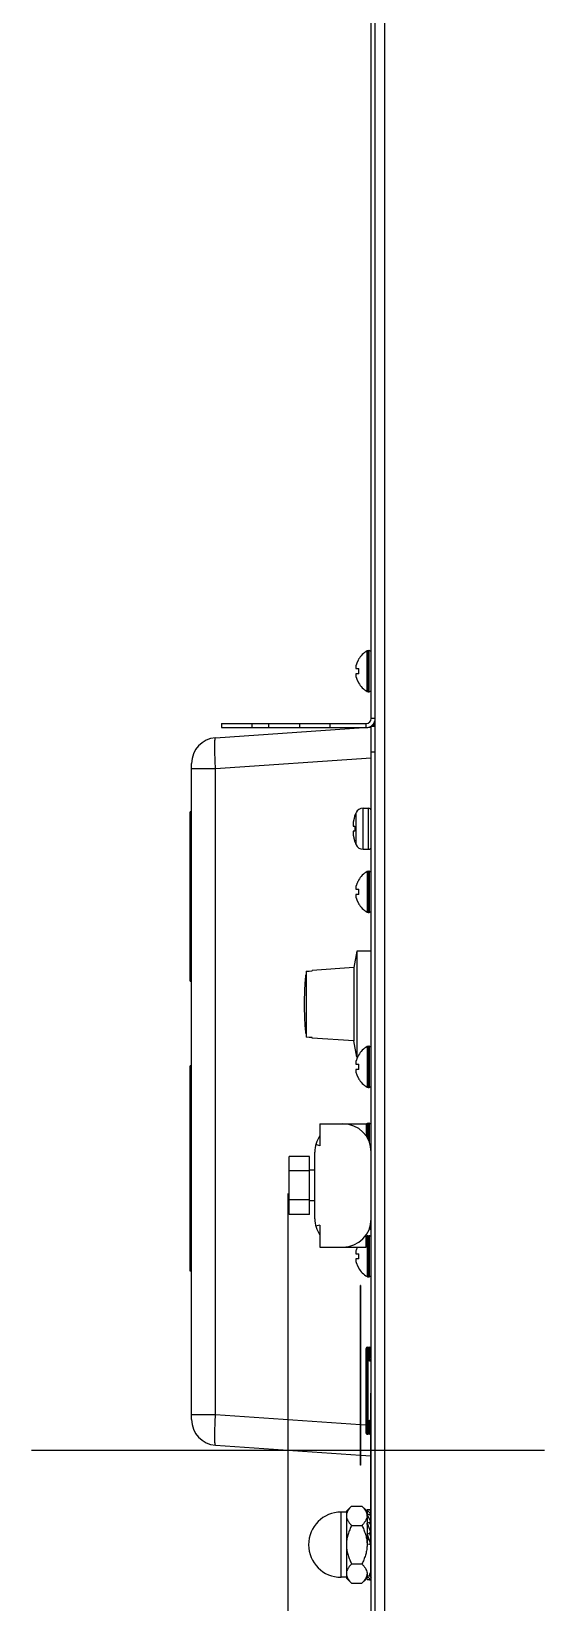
# Model space of a CAD drawing. Header units: millimetres. Extents: x -1538 to 3410, y -1646 to 2016.
# Drawn here: x 1130.1 to 1230.1, y -170.4 to 135.7 of the extents above; entities that cross this region are included whole.
import ezdxf

# ---------------------------------------------------------------- set-up
doc = ezdxf.new("R2010")
doc.units = ezdxf.units.MM
doc.header["$LTSCALE"] = 23.1
doc.layers.get('0').update_dxf_attribs({"linetype": 'CONTINUOUS'})

msp = doc.modelspace()

# ---------------------------------------------------------------- linework, layer by layer
at = {"linetype": 'Continuous'}
for p, q in [((1197.13, -225.14), (1197.13, 575.06)), ((1198.93, 562.41), (1198.93, -225.14)), ((1196.33, 1.86), (1196.33, 261.28)), ((1193.86, 13.36), (1193.89, 13.36)), ((1195.53, 7.11), (1195.53, 15)), ((1195.73, 7.06), (1195.73, 15.06)), ((1195.73, 15.06), (1195.93, 15.06)), ((1195.93, 7.06), (1195.93, 15.06)), ((1193.34, 11.56), (1193.89, 11.56)), ((1193.89, 10.56), (1193.34, 10.56)), ((1193.89, 8.76), (1193.86, 8.76)), ((1195.73, 7.06), (1195.93, 7.06)), ((1165.99, -1.92), (1194.88, 0.06)), ((1167.13, 0.86), (1167.13, 0.06)), ((1167.13, 0.86), (1195.33, 0.86)), ((1167.13, 0.06), (1195.33, 0.06)), ((1173.06, 0.86), (1173.06, 0.06)), ((1176.4, 0.06), (1176.4, 0.86)), ((1182.33, 0.86), (1182.33, 0.06)), ((1188.26, 0.86), (1188.26, 0.06)), ((1195.33, 0.06), (1195.33, 0.86)), ((1195.8, 0.12), (1196.33, 0.16)), ((1197.13, 1.86), (1196.33, 1.86)), ((1196.33, -199.14), (1196.33, 0.36)), ((1196.33, 0.36), (1197.13, 0.36)), ((1197.13, 0.36), (1196.86, 0.63)), ((1165.99, -7.91), (1196.33, -5.83)), ((1196.33, -4.64), (1197.13, -4.64)), ((1161.33, -134.77), (1161.33, -6.91)), ((1161.33, -7.91), (1165.99, -7.91)), ((1165.99, -133.78), (1165.99, -7.91)), ((1161.03, -49.34), (1161.03, -16.34)), ((1161.33, -16.34), (1161.03, -16.34)), ((1193.12, -17.14), (1193.38, -16.52)), ((1193.12, -17.14), (1193.14, -17.14)), ((1193.38, -22.77), (1193.38, -16.52)), ((1194.74, -23.64), (1194.74, -15.64)), ((1194.74, -15.64), (1195.83, -15.64)), ((1195.83, -23.64), (1195.83, -15.64)), ((1192.79, -19.14), (1193.14, -19.14)), ((1193.14, -20.14), (1192.79, -20.14)), ((1193.14, -22.14), (1193.12, -22.14)), ((1193.12, -22.15), (1193.38, -22.77)), ((1194.74, -23.64), (1195.83, -23.64)), ((1193.86, -29.64), (1193.89, -29.64)), ((1195.53, -28), (1195.53, -35.89)), ((1195.73, -27.94), (1195.73, -35.94)), ((1195.73, -27.94), (1195.93, -27.94)), ((1195.93, -27.94), (1195.93, -35.94)), ((1193.34, -31.44), (1193.89, -31.44)), ((1193.89, -32.44), (1193.34, -32.44)), ((1193.89, -34.24), (1193.86, -34.24)), ((1195.73, -35.94), (1195.93, -35.94)), ((1193.53, -43.51), (1192.97, -46.69)), ((1193.53, -43.51), (1193.53, -64.17)), ((1196.33, -43.51), (1193.53, -43.51)), ((1183.68, -47.42), (1184.26, -47.38)), ((1183.68, -47.42), (1183.68, -60.27)), ((1184.26, -47.38), (1184.84, -47.34)), ((1192.97, -46.69), (1184.84, -47.26)), ((1184.84, -47.34), (1184.84, -47.26)), ((1192.97, -46.69), (1192.97, -60.99)), ((1161.03, -49.34), (1161.33, -49.34)), ((1184.26, -60.31), (1183.68, -60.27)), ((1184.84, -60.35), (1184.26, -60.31)), ((1184.84, -60.42), (1184.84, -60.35)), ((1192.97, -60.99), (1184.84, -60.42)), ((1193.53, -64.17), (1192.97, -60.99)), ((1193.66, -64.17), (1193.53, -64.17)), ((1193.86, -63.74), (1193.89, -63.74)), ((1195.53, -62.1), (1195.53, -69.99)), ((1195.73, -62.04), (1195.73, -70.04)), ((1195.73, -62.04), (1195.93, -62.04)), ((1195.93, -62.04), (1195.93, -70.04)), ((1161.03, -105.84), (1161.03, -65.84)), ((1161.33, -65.84), (1161.03, -65.84)), ((1193.34, -65.54), (1193.89, -65.54)), ((1193.89, -66.54), (1193.34, -66.54)), ((1161.33, -67.59), (1161.03, -67.59)), ((1193.89, -68.34), (1193.86, -68.34)), ((1195.73, -70.04), (1195.93, -70.04)), ((1186.33, -77.14), (1186.33, -81.42)), ((1186.33, -77.14), (1195.33, -77.14)), ((1195.33, -77.14), (1195.33, -79.48)), ((1195.53, -77.1), (1195.53, -79.85)), ((1195.73, -77.04), (1195.73, -80.17)), ((1195.73, -77.04), (1195.93, -77.04)), ((1195.93, -77.04), (1195.93, -80.67)), ((1185.33, -95.64), (1185.33, -82.64)), ((1186.33, -81.42), (1185.53, -81.2)), ((1180.33, -94.79), (1180.33, -83.49)), ((1184.33, -83.49), (1180.33, -83.49)), ((1184.33, -94.79), (1184.33, -83.49)), ((1184.33, -86.32), (1180.33, -86.32)), ((1185.33, -86.14), (1184.33, -86.14)), ((1184.33, -91.97), (1180.33, -91.97)), ((1184.33, -94.79), (1180.33, -94.79)), ((1185.33, -92.14), (1184.33, -92.14)), ((1186.33, -96.87), (1185.53, -97.09)), ((1186.33, -96.87), (1186.33, -101.14)), ((1196.08, -97.64), (1195.92, -97.64)), ((1196.03, -97.59), (1195.94, -97.59)), ((1196.08, -97.64), (1196.03, -97.59)), ((1196.33, -97.39), (1196.28, -97.34)), ((1161.33, -100.59), (1161.03, -100.59)), ((1195.33, -101.14), (1195.33, -98.81)), ((1195.53, -99), (1195.53, -106.89)), ((1195.73, -98.94), (1195.73, -106.94)), ((1195.73, -98.94), (1195.93, -98.94)), ((1195.93, -98.94), (1195.93, -106.94)), ((1186.33, -101.14), (1195.33, -101.14)), ((1193.34, -102.44), (1193.89, -102.44)), ((1193.89, -103.44), (1193.34, -103.44)), ((1193.62, -101.14), (1193.62, -101.15)), ((1161.33, -105.84), (1161.03, -105.84)), ((1193.89, -105.24), (1193.86, -105.24)), ((1195.73, -106.94), (1195.93, -106.94)), ((1194.23, -143.64), (1194.23, -108.64)), ((1194.33, -108.64), (1194.23, -108.64)), ((1194.33, -143.64), (1194.33, -108.64)), ((1195.33, -120.89), (1195.39, -120.95)), ((1195.33, -137.39), (1195.33, -120.89)), ((1195.58, -120.64), (1195.64, -120.7)), ((1195.58, -120.64), (1196.08, -120.64)), ((1195.64, -120.7), (1196.03, -120.7)), ((1196.03, -120.7), (1196.08, -120.64)), ((1196.26, -122.41), (1196.33, -122.34)), ((1196.33, -122.41), (1196.26, -122.41)), ((1196.28, -120.95), (1196.33, -120.89)), ((1195.42, -122.7), (1195.42, -135.59)), ((1195.42, -122.7), (1196.25, -122.7)), ((1195.67, -122.7), (1195.67, -135.59)), ((1196, -123.41), (1196, -122.7)), ((1196.33, -123.41), (1196, -123.41)), ((1196.25, -122.76), (1196.25, -122.7)), ((1196.23, -164.64), (1196.23, -129.64)), ((1196.33, -129.64), (1196.23, -129.64)), ((1161.33, -133.78), (1165.99, -133.78)), ((1165.99, -133.78), (1194.23, -135.71)), ((1194.33, -135.72), (1195.33, -135.79)), ((1195.39, -137.34), (1195.33, -137.39)), ((1195.42, -135.59), (1196.23, -135.59)), ((1195.64, -137.59), (1195.58, -137.64)), ((1196.08, -137.64), (1195.58, -137.64)), ((1196.03, -137.59), (1195.64, -137.59)), ((1196, -135.59), (1196, -134.87)), ((1196, -134.87), (1196.23, -134.87)), ((1196.08, -137.64), (1196.03, -137.59)), ((1165.99, -139.76), (1194.23, -141.7)), ((1194.33, -143.64), (1194.23, -143.64)), ((1194.33, -141.71), (1196.23, -141.84)), ((1190.48, -165.49), (1190.48, -152.79)), ((1191.51, -152.79), (1190.48, -152.79)), ((1191.51, -152.64), (1192.51, -151.64)), ((1191.51, -152.64), (1191.51, -165.65)), ((1192.51, -151.64), (1194.51, -151.64)), ((1194.51, -151.64), (1195.51, -152.64)), ((1195.51, -152.29), (1196.23, -152.29)), ((1195.98, -152.36), (1195.51, -152.41)), ((1195.51, -152.41), (1196.19, -153.06)), ((1195.51, -152.64), (1195.51, -153.35)), ((1195.56, -152.79), (1195.51, -152.79)), ((1195.98, -152.36), (1196.23, -152.6)), ((1196.23, -153.05), (1196.19, -153.06)), ((1192.51, -155.39), (1194.51, -155.39)), ((1195.98, -153.24), (1195.51, -153.35)), ((1195.51, -153.35), (1196.19, -154.56)), ((1195.51, -153.38), (1195.51, -157.11)), ((1195.98, -154.83), (1195.51, -154.98)), ((1195.51, -154.98), (1196.19, -156.61)), ((1195.55, -155.19), (1195.51, -154.98)), ((1195.98, -153.24), (1196.23, -153.69)), ((1195.98, -154.83), (1196.23, -155.44)), ((1196.23, -154.54), (1196.19, -154.56)), ((1195.98, -156.94), (1195.51, -157.11)), ((1195.51, -157.11), (1196.19, -158.96)), ((1195.51, -157.14), (1195.51, -159.41)), ((1195.98, -156.94), (1196.23, -157.64)), ((1196.23, -156.59), (1196.19, -156.61)), ((1196.23, -158.95), (1196.19, -158.96)), ((1192.51, -162.9), (1194.51, -162.9)), ((1195.51, -164.64), (1195.51, -165.65)), ((1195.98, -165.23), (1195.51, -165.29)), ((1195.51, -165.29), (1196.19, -165.93)), ((1195.98, -165.23), (1196.33, -165.57)), ((1196.16, -164.5), (1196.12, -164.61)), ((1196.33, -164.64), (1196.23, -164.64)), ((1191.51, -165.49), (1190.48, -165.49)), ((1191.51, -165.65), (1192.51, -166.65)), ((1192.51, -166.65), (1194.51, -166.65)), ((1194.51, -166.65), (1195.51, -165.65)), ((1195.98, -165.99), (1195.51, -165.99)), ((1195.98, -165.99), (1196.33, -165.99)), ((1196.33, -165.91), (1196.19, -165.93))]:
    msp.add_line(p, q, dxfattribs=at)
at = {"color": 1}
for p, q in [((1180.11, -90.73), (1180.11, -190.73)), ((1130.11, -140.73), (1230.11, -140.73))]:
    msp.add_line(p, q, dxfattribs=at)
at = {"linetype": 'Continuous'}
msp.add_lwpolyline([(1195.51, -157.14), (1195.57, -157.29), (1195.64, -157.49), (1195.7, -157.67), (1195.76, -157.82), (1195.79, -157.94), (1195.81, -158.02), (1195.82, -158.08), (1195.83, -158.13), (1195.83, -158.19), (1195.83, -158.27)], dxfattribs=at)
for centre, radius, start, end in [((1197.86, 10.9), 4.67, 162.6228, 163.6051), ((1197.88, 10.9), 4.68, 161.535, 162.6227), ((1197.9, 10.89), 4.7, 159.4813, 161.5344), ((1197.91, 10.89), 4.72, 158.9977, 159.4819), ((1197.91, 10.88), 4.72, 157.4524, 158.9975), ((1197.92, 10.88), 4.73, 156.6826, 157.4526), ((1197.92, 10.88), 4.73, 155.4278, 156.6825), ((1197.93, 10.88), 4.74, 154.4598, 155.4278), ((1197.93, 10.88), 4.74, 153.3188, 154.4598), ((1197.94, 10.87), 4.75, 151.9926, 153.3187), ((1197.94, 10.87), 4.75, 151.0316, 151.9926), ((1197.94, 10.87), 4.75, 148.4659, 151.0313), ((1197.95, 10.86), 4.8, 120.3012, 148.5421), ((1195.73, 14.66), 0.4, 90, 120.3012), ((1195.93, 14.66), 0.4, 0, 90), ((1195.28, 11.81), 1.96, 176.9771, 178.0037), ((1195.28, 11.81), 1.95, 178.0037, 179.0738), ((1195.27, 11.81), 1.95, 179.0741, 180.1995), ((1195.27, 11.81), 1.95, 180.1995, 181.1541), ((1195.28, 11.81), 1.95, 181.1545, 182.3767), ((1195.28, 11.81), 1.96, 182.3765, 183.2159), ((1195.28, 10.31), 1.96, 176.7841, 177.6235), ((1195.28, 10.31), 1.96, 177.6234, 178.8455), ((1195.27, 10.31), 1.95, 178.8459, 180.9258), ((1195.28, 10.31), 1.95, 180.9261, 181.9964), ((1195.28, 10.31), 1.96, 181.9964, 183.0228), ((1195.33, 11.8), 2.01, 172.7256, 174.8598), ((1195.3, 11.8), 1.98, 174.8627, 175.7144), ((1195.29, 11.81), 1.97, 175.714, 176.9766), ((1195.29, 11.81), 1.97, 183.2167, 184.6016), ((1195.31, 11.81), 1.98, 184.6009, 185.2558), ((1195.33, 11.81), 2.01, 185.2585, 187.2741), ((1195.33, 10.3), 2.01, 172.7259, 174.7415), ((1195.31, 10.3), 1.98, 174.7442, 175.3991), ((1195.29, 10.31), 1.97, 175.3984, 176.7833), ((1195.29, 10.31), 1.97, 183.0233, 184.286), ((1195.3, 10.31), 1.98, 184.2856, 185.1372), ((1195.33, 10.31), 2.01, 185.1401, 187.2744), ((1197.83, 10.91), 4.64, 163.6036, 165.6824), ((1197.83, 11.2), 4.64, 194.3176, 196.3964), ((1197.86, 11.21), 4.67, 196.3949, 197.3772), ((1197.88, 11.22), 4.68, 197.3773, 198.465), ((1197.9, 11.22), 4.7, 198.4656, 200.5187), ((1197.91, 11.23), 4.72, 200.5181, 201.0023), ((1197.91, 11.23), 4.72, 201.0025, 202.5476), ((1197.92, 11.23), 4.73, 202.5474, 203.3174), ((1197.92, 11.23), 4.73, 203.3175, 204.5722), ((1197.93, 11.24), 4.74, 204.5722, 205.5402), ((1197.93, 11.24), 4.74, 205.5402, 206.6812), ((1197.64, 11.06), 3.79, 172.4013, 179.9911), ((1197.64, 11.06), 3.79, 180.0089, 187.5987), ((1197.94, 11.24), 4.75, 206.6813, 208.0074), ((1197.94, 11.24), 4.75, 208.0074, 208.9684), ((1197.94, 11.24), 4.75, 208.9687, 211.5341), ((1197.95, 11.26), 4.8, 211.4579, 239.6988), ((1195.73, 7.46), 0.4, 239.6988, 270), ((1195.93, 7.46), 0.4, 270, 360), ((1195.33, 1.86), 1.8, 270, 360), ((1195.33, 1.86), 1, 270, 360), ((1198.13, -0.64), 1.8, 123.7945, 146.2055), ((1166.33, -6.91), 5, 93.9227, 180), ((1199.86, -19.48), 7.11, 170.1363, 171.1566), ((1199.83, -19.47), 7.09, 169.4225, 170.136), ((1199.82, -19.47), 7.07, 168.5614, 169.4226), ((1199.8, -19.47), 7.05, 167.7318, 168.5614), ((1199.79, -19.46), 7.04, 166.9892, 167.7318), ((1199.78, -19.46), 7.04, 166.0152, 166.9892), ((1199.78, -19.46), 7.03, 165.4251, 166.0151), ((1199.77, -19.46), 7.02, 164.2196, 165.4252), ((1199.76, -19.46), 7.02, 163.8662, 164.2195), ((1199.76, -19.46), 7.01, 162.3069, 163.8662), ((1199.75, -19.45), 7.01, 160.741, 162.3068), ((1194.74, -17.14), 1.5, 90, 155.2801), ((1195.83, -16.14), 0.5, 0, 90), ((1199.94, -19.49), 7.19, 171.7052, 173.2535), ((1196.99, -18.89), 4.2, 176.6174, 178.2884), ((1197.04, -18.89), 4.26, 178.2856, 179.1489), ((1197.06, -18.89), 4.28, 179.1489, 179.9722), ((1197.06, -18.89), 4.27, 179.9713, 181.1104), ((1197.04, -18.89), 4.25, 181.1109, 181.6717), ((1196.99, -18.9), 4.2, 181.6686, 183.3824), ((1196.99, -20.39), 4.2, 176.6176, 178.3314), ((1197.04, -20.39), 4.25, 178.3283, 178.8891), ((1197.06, -20.39), 4.27, 178.8896, 180.0287), ((1197.06, -20.39), 4.28, 180.0278, 180.8511), ((1197.04, -20.39), 4.26, 180.8511, 181.7144), ((1196.99, -20.4), 4.2, 181.7116, 183.3826), ((1199.94, -19.8), 7.19, 186.7465, 188.2948), ((1199.88, -19.48), 7.14, 171.1563, 171.7036), ((1199.88, -19.81), 7.14, 188.2964, 188.8437), ((1199.86, -19.81), 7.11, 188.8434, 189.8637), ((1199.83, -19.81), 7.09, 189.864, 190.5775), ((1199.82, -19.82), 7.07, 190.5774, 191.4385), ((1199.8, -19.82), 7.05, 191.4386, 192.2682), ((1199.79, -19.82), 7.04, 192.2682, 193.0108), ((1199.78, -19.82), 7.04, 193.0108, 193.9848), ((1200.3, -19.64), 7.17, 176.0052, 180.0013), ((1200.3, -19.64), 7.17, 179.9987, 183.9948), ((1199.78, -19.83), 7.03, 193.9849, 194.5749), ((1199.77, -19.83), 7.02, 194.5748, 195.7804), ((1199.76, -19.83), 7.02, 195.7805, 196.1338), ((1199.76, -19.83), 7.01, 196.1338, 197.6931), ((1199.75, -19.83), 7.01, 197.6932, 199.259), ((1194.74, -22.14), 1.5, 204.7199, 270), ((1195.83, -23.14), 0.5, 270, 360), ((1197.9, -32.11), 4.7, 159.4813, 161.5344), ((1197.91, -32.11), 4.72, 158.9977, 159.4819), ((1197.91, -32.12), 4.72, 157.4524, 158.9975), ((1197.92, -32.12), 4.73, 156.6826, 157.4526), ((1197.92, -32.12), 4.73, 155.4278, 156.6825), ((1197.93, -32.12), 4.74, 154.4598, 155.4278), ((1197.93, -32.12), 4.74, 153.3188, 154.4598), ((1197.94, -32.13), 4.75, 151.9926, 153.3187), ((1197.94, -32.13), 4.75, 151.0316, 151.9926), ((1197.94, -32.13), 4.75, 148.4659, 151.0313), ((1197.95, -32.14), 4.8, 120.3012, 148.5421), ((1195.73, -28.34), 0.4, 90, 120.3012), ((1195.93, -28.34), 0.4, 0, 90), ((1195.28, -31.19), 1.96, 176.9771, 178.0037), ((1195.28, -31.19), 1.95, 178.0037, 179.0738), ((1195.27, -31.19), 1.95, 179.0741, 180.1995), ((1195.27, -31.19), 1.95, 180.1995, 181.1541), ((1195.28, -31.19), 1.95, 181.1545, 182.3767), ((1195.28, -31.19), 1.96, 182.3765, 183.2159), ((1195.28, -32.69), 1.96, 176.7841, 177.6235), ((1195.28, -32.69), 1.96, 177.6234, 178.8455), ((1195.27, -32.69), 1.95, 178.8459, 180.9258), ((1195.28, -32.69), 1.95, 180.9261, 181.9964), ((1195.28, -32.69), 1.96, 181.9964, 183.0228), ((1195.33, -31.2), 2.01, 172.7256, 174.8598), ((1195.3, -31.2), 1.98, 174.8627, 175.7144), ((1195.29, -31.19), 1.97, 175.714, 176.9766), ((1195.29, -31.19), 1.97, 183.2167, 184.6016), ((1195.31, -31.19), 1.98, 184.6009, 185.2558), ((1195.33, -31.19), 2.01, 185.2585, 187.2741), ((1195.33, -32.7), 2.01, 172.7259, 174.7415), ((1195.31, -32.7), 1.98, 174.7442, 175.3991), ((1195.29, -32.69), 1.97, 175.3984, 176.7833), ((1195.29, -32.69), 1.97, 183.0233, 184.286), ((1195.3, -32.69), 1.98, 184.2856, 185.1372), ((1195.33, -32.69), 2.01, 185.1401, 187.2744), ((1197.83, -32.09), 4.64, 163.6036, 165.6824), ((1197.83, -31.8), 4.64, 194.3176, 196.3964), ((1197.86, -32.1), 4.67, 162.6228, 163.6051), ((1197.86, -31.79), 4.67, 196.3949, 197.3772), ((1197.88, -32.1), 4.68, 161.535, 162.6227), ((1197.88, -31.78), 4.68, 197.3773, 198.465), ((1197.9, -31.78), 4.7, 198.4656, 200.5187), ((1197.91, -31.77), 4.72, 200.5181, 201.0023), ((1197.91, -31.77), 4.72, 201.0025, 202.5476), ((1197.92, -31.77), 4.73, 202.5474, 203.3174), ((1197.92, -31.77), 4.73, 203.3175, 204.5722), ((1197.64, -31.94), 3.79, 172.4013, 179.9911), ((1197.64, -31.94), 3.79, 180.0089, 187.5987), ((1197.93, -31.76), 4.74, 204.5722, 205.5402), ((1197.93, -31.76), 4.74, 205.5402, 206.6812), ((1197.94, -31.76), 4.75, 206.6813, 208.0074), ((1197.94, -31.76), 4.75, 208.0074, 208.9684), ((1197.94, -31.76), 4.75, 208.9687, 211.5341), ((1197.95, -31.74), 4.8, 211.4579, 239.6988), ((1195.73, -35.54), 0.4, 239.6988, 270), ((1195.93, -35.54), 0.4, 270, 360), ((1243.36, -53.76), 60.01, 173.935, 174.6757), ((1243.36, -53.93), 60.01, 185.3243, 186.065), ((1197.92, -66.22), 4.73, 155.4278, 156.6825), ((1197.93, -66.22), 4.74, 154.4598, 155.4278), ((1197.93, -66.22), 4.74, 153.3188, 154.4598), ((1197.94, -66.23), 4.75, 151.9926, 153.3187), ((1197.94, -66.23), 4.75, 151.0316, 151.9926), ((1197.94, -66.23), 4.75, 148.4659, 151.0313), ((1197.95, -66.24), 4.8, 120.3012, 148.5421), ((1195.73, -62.44), 0.4, 90, 120.3012), ((1195.93, -62.44), 0.4, 0, 90), ((1195.28, -65.29), 1.96, 176.9771, 178.0037), ((1195.28, -65.29), 1.95, 178.0037, 179.0738), ((1195.27, -65.29), 1.95, 179.0741, 180.1995), ((1195.27, -65.29), 1.95, 180.1995, 181.1541), ((1195.28, -65.29), 1.95, 181.1545, 182.3767), ((1195.28, -65.29), 1.96, 182.3765, 183.2159), ((1195.28, -66.79), 1.96, 176.7841, 177.6235), ((1195.28, -66.79), 1.96, 177.6234, 178.8455), ((1195.27, -66.79), 1.95, 178.8459, 180.9258), ((1195.28, -66.79), 1.95, 180.9261, 181.9964), ((1195.28, -66.79), 1.96, 181.9964, 183.0228), ((1195.33, -65.3), 2.01, 172.7256, 174.8598), ((1195.3, -65.3), 1.98, 174.8627, 175.7144), ((1195.29, -65.29), 1.97, 175.714, 176.9766), ((1195.29, -65.29), 1.97, 183.2167, 184.6016), ((1195.31, -65.29), 1.98, 184.6009, 185.2558), ((1195.33, -65.29), 2.01, 185.2585, 187.2741), ((1195.33, -66.8), 2.01, 172.7259, 174.7415), ((1195.31, -66.8), 1.98, 174.7442, 175.3991), ((1195.29, -66.79), 1.97, 175.3984, 176.7833), ((1195.29, -66.79), 1.97, 183.0233, 184.286), ((1195.3, -66.79), 1.98, 184.2856, 185.1372), ((1195.33, -66.79), 2.01, 185.1401, 187.2744), ((1197.83, -66.19), 4.64, 163.6036, 165.6824), ((1197.83, -65.9), 4.64, 194.3176, 196.3964), ((1197.86, -66.2), 4.67, 162.6228, 163.6051), ((1197.86, -65.89), 4.67, 196.3949, 197.3772), ((1197.88, -66.2), 4.68, 161.535, 162.6227), ((1197.88, -65.88), 4.68, 197.3773, 198.465), ((1197.9, -66.21), 4.7, 159.4813, 161.5344), ((1197.91, -66.21), 4.72, 158.9977, 159.4819), ((1197.91, -66.22), 4.72, 157.4524, 158.9975), ((1197.92, -66.22), 4.73, 156.6826, 157.4526), ((1197.64, -66.04), 3.79, 172.4013, 179.9911), ((1197.64, -66.04), 3.79, 180.0089, 187.5987), ((1197.9, -65.88), 4.7, 198.4656, 200.5187), ((1197.91, -65.87), 4.72, 200.5181, 201.0023), ((1197.91, -65.87), 4.72, 201.0025, 202.5476), ((1197.92, -65.87), 4.73, 202.5474, 203.3174), ((1197.92, -65.87), 4.73, 203.3175, 204.5722), ((1197.93, -65.86), 4.74, 204.5722, 205.5402), ((1197.93, -65.86), 4.74, 205.5402, 206.6812), ((1197.94, -65.86), 4.75, 206.6813, 208.0074), ((1197.94, -65.86), 4.75, 208.0074, 208.9684), ((1197.94, -65.86), 4.75, 208.9687, 211.5341), ((1197.95, -65.84), 4.8, 211.4579, 239.6988), ((1195.73, -69.64), 0.4, 239.6988, 270), ((1195.93, -69.64), 0.4, 270, 360), ((1190.83, -82.64), 5.5, 144.9032, 180), ((1190.83, -82.64), 5.5, 0, 90), ((1197.95, -81.24), 4.8, 120.3012, 123.2248), ((1195.73, -77.44), 0.4, 90, 120.3012), ((1195.93, -77.44), 0.4, 0, 90), ((1190.83, -95.64), 5.5, 180, 215.0968), ((1190.83, -95.64), 5.5, 270, 360), ((1196.03, -97.34), 0.25, 270.0238, 359.9762), ((1196.08, -97.39), 0.25, 270.0013, 359.9987), ((1197.95, -103.14), 4.8, 120.3012, 123.2248), ((1195.73, -99.34), 0.4, 90, 120.3012), ((1195.93, -99.34), 0.4, 0, 90), ((1195.28, -102.19), 1.96, 176.9771, 178.0037), ((1195.28, -102.19), 1.95, 178.0037, 179.0738), ((1195.27, -102.19), 1.95, 179.0741, 180.1995), ((1195.27, -102.19), 1.95, 180.1995, 181.1541), ((1195.28, -102.19), 1.95, 181.1545, 182.3767), ((1195.28, -102.19), 1.96, 182.3765, 183.2159), ((1195.28, -103.69), 1.96, 176.7841, 177.6235), ((1195.28, -103.69), 1.96, 177.6234, 178.8455), ((1195.27, -103.69), 1.95, 178.8459, 180.9258), ((1195.28, -103.69), 1.95, 180.9261, 181.9964), ((1195.28, -103.69), 1.96, 181.9964, 183.0228), ((1195.33, -102.2), 2.01, 172.7256, 174.8598), ((1195.3, -102.2), 1.98, 174.8627, 175.7144), ((1195.29, -102.19), 1.97, 175.714, 176.9766), ((1195.29, -102.19), 1.97, 183.2167, 184.6016), ((1195.31, -102.19), 1.98, 184.6009, 185.2558), ((1195.33, -102.19), 2.01, 185.2585, 187.2741), ((1195.33, -103.7), 2.01, 172.7259, 174.7415), ((1195.31, -103.7), 1.98, 174.7442, 175.3991), ((1195.29, -103.69), 1.97, 175.3984, 176.7833), ((1195.29, -103.69), 1.97, 183.0233, 184.286), ((1195.3, -103.69), 1.98, 184.2856, 185.1372), ((1195.33, -103.69), 2.01, 185.1401, 187.2744), ((1197.83, -103.09), 4.64, 163.6036, 165.6824), ((1197.83, -102.8), 4.64, 194.3176, 196.3964), ((1197.86, -103.1), 4.67, 162.6228, 163.6051), ((1197.88, -103.1), 4.68, 161.535, 162.6227), ((1197.9, -103.11), 4.7, 159.4813, 161.5344), ((1197.91, -103.11), 4.72, 158.9977, 159.4819), ((1197.91, -103.12), 4.72, 157.4524, 158.9975), ((1197.92, -103.12), 4.73, 156.6826, 157.4526), ((1197.92, -103.12), 4.73, 155.4278, 156.6825), ((1197.64, -102.94), 3.79, 172.4013, 179.9911), ((1197.64, -102.94), 3.79, 180.0089, 187.5987), ((1197.86, -102.79), 4.67, 196.3949, 197.3772), ((1197.88, -102.78), 4.68, 197.3773, 198.465), ((1197.9, -102.78), 4.7, 198.4656, 200.5187), ((1197.91, -102.77), 4.72, 200.5181, 201.0023), ((1197.91, -102.77), 4.72, 201.0025, 202.5476), ((1197.92, -102.77), 4.73, 202.5474, 203.3174), ((1197.92, -102.77), 4.73, 203.3175, 204.5722), ((1197.93, -102.76), 4.74, 204.5722, 205.5402), ((1197.93, -102.76), 4.74, 205.5402, 206.6812), ((1197.94, -102.76), 4.75, 206.6813, 208.0074), ((1197.94, -102.76), 4.75, 208.0074, 208.9684), ((1197.94, -102.76), 4.75, 208.9687, 211.5341), ((1197.95, -102.74), 4.8, 211.4579, 239.6988), ((1195.73, -106.54), 0.4, 239.6988, 270), ((1195.93, -106.54), 0.4, 270, 360), ((1195.58, -120.89), 0.25, 90.0013, 179.9987), ((1195.64, -120.95), 0.25, 90.0238, 179.9762), ((1196.03, -120.95), 0.25, 0.0238, 89.9762), ((1196.08, -120.89), 0.25, 0.0013, 89.9987), ((1166.33, -134.77), 5, 180, 266.0773), ((1195.58, -137.39), 0.25, 179.9997, 270.0003), ((1195.64, -137.34), 0.25, 180.0238, 269.9762), ((1196.03, -137.34), 0.25, 270.0199, 324.3661), ((1196.08, -137.39), 0.25, 269.9972, 306.9586), ((1190.48, -159.14), 6.35, 90, 270), ((1197.77, -152.22), 2.26, 181.8978, 184.9267), ((1193.89, -153.51), 1.63, 4.7243, 5.8252), ((1196.94, -153.29), 1.44, 182.2616, 183.5927), ((1199.51, -159.57), 4.38, 143.3407, 143.5299), ((1204.03, -162.94), 10.02, 143.1481, 143.3233)]:
    msp.add_arc(centre, radius, start, end, dxfattribs=at)
msp.add_ellipse((1196.26, -123.41), major_axis=(0, 1), ratio=0.017455, start_param=0.017453, end_param=0.854683, dxfattribs=at)
for points, knots in [([(1165.99, -7.91), (1165.97, -7.52), (1165.93, -6.76), (1165.89, -5.65), (1165.86, -4.63), (1165.85, -3.86), (1165.85, -3.31), (1165.86, -2.96), (1165.87, -2.65), (1165.88, -2.43), (1165.9, -2.28), (1165.91, -2.19), (1165.92, -2.11), (1165.93, -2.05), (1165.94, -2), (1165.96, -1.96), (1165.97, -1.93), (1165.99, -1.92), (1165.99, -1.92)], [0, 0, 0, 0, 0.194068, 0.380596, 0.552488, 0.703211, 0.768813, 0.827061, 0.877413, 0.91941, 0.937158, 0.952691, 0.965983, 0.977021, 0.985815, 0.992411, 0.996964, 1, 1, 1, 1]), ([(1183.6, -59.49), (1183.51, -58.56), (1183.38, -56.67), (1183.32, -53.84), (1183.38, -51.01), (1183.51, -49.13), (1183.6, -48.19)], [0, 0, 0, 0, 0.25, 0.5, 0.75, 1, 1, 1, 1]), ([(1196.03, -97.59), (1196.03, -97.59), (1196.03, -97.58), (1196.03, -97.57), (1196.03, -97.56), (1196.02, -97.53), (1196.02, -97.5), (1196.02, -97.45), (1196.02, -97.41), (1196.02, -97.38)], [0, 0, 0, 0, 0.025317, 0.079185, 0.16193, 0.27348, 0.41354, 0.581643, 1, 1, 1, 1]), ([(1196.28, -97.34), (1196.28, -97.34), (1196.28, -97.34), (1196.28, -97.33), (1196.28, -97.33), (1196.28, -97.31), (1196.27, -97.29), (1196.27, -97.26), (1196.27, -97.22), (1196.27, -97.18), (1196.27, -97.12), (1196.26, -97.04), (1196.26, -96.91), (1196.26, -96.75), (1196.26, -96.56), (1196.25, -96.42), (1196.25, -96.35)], [0, 0, 0, 0, 0.002374, 0.006724, 0.01312, 0.021575, 0.044664, 0.075933, 0.115225, 0.162367, 0.217142, 0.27928, 0.424478, 0.595213, 0.788267, 1, 1, 1, 1]), ([(1195.39, -120.95), (1195.39, -120.95), (1195.39, -120.95), (1195.39, -120.96), (1195.39, -120.97), (1195.39, -120.99), (1195.39, -121.01), (1195.4, -121.04), (1195.4, -121.09), (1195.4, -121.17), (1195.4, -121.26), (1195.41, -121.36), (1195.41, -121.47), (1195.41, -121.6), (1195.41, -121.79), (1195.42, -122.04), (1195.42, -122.36), (1195.42, -122.58), (1195.42, -122.7)], [0, 0, 0, 0, 0.002198, 0.006652, 0.013413, 0.022483, 0.033852, 0.047491, 0.081446, 0.124045, 0.17488, 0.233487, 0.299305, 0.371723, 0.450055, 0.621472, 0.807113, 1, 1, 1, 1]), ([(1195.64, -120.7), (1195.64, -120.7), (1195.64, -120.7), (1195.64, -120.71), (1195.64, -120.72), (1195.64, -120.74), (1195.64, -120.76), (1195.65, -120.8), (1195.65, -120.86), (1195.65, -120.95), (1195.65, -121.05), (1195.66, -121.17), (1195.66, -121.3), (1195.66, -121.44), (1195.66, -121.66), (1195.67, -121.95), (1195.67, -122.32), (1195.67, -122.57), (1195.67, -122.7)], [0, 0, 0, 0, 0.002158, 0.006595, 0.013346, 0.022409, 0.033773, 0.047408, 0.081358, 0.123957, 0.174795, 0.233407, 0.299231, 0.371656, 0.449996, 0.621431, 0.807092, 1, 1, 1, 1]), ([(1196, -122.7), (1196, -122.57), (1196, -122.32), (1196, -121.95), (1196.01, -121.66), (1196.01, -121.44), (1196.01, -121.3), (1196.01, -121.17), (1196.01, -121.05), (1196.02, -120.95), (1196.02, -120.86), (1196.02, -120.8), (1196.02, -120.76), (1196.03, -120.74), (1196.03, -120.72), (1196.03, -120.71), (1196.03, -120.7), (1196.03, -120.7), (1196.03, -120.7)], [0, 0, 0, 0, 0.192908, 0.378569, 0.550004, 0.628344, 0.700769, 0.766593, 0.825205, 0.876043, 0.918642, 0.952592, 0.966227, 0.977591, 0.986654, 0.993405, 0.997842, 1, 1, 1, 1]), ([(1196.25, -122.7), (1196.25, -122.58), (1196.25, -122.36), (1196.25, -122.04), (1196.26, -121.79), (1196.26, -121.6), (1196.26, -121.47), (1196.26, -121.36), (1196.26, -121.26), (1196.27, -121.17), (1196.27, -121.09), (1196.27, -121.04), (1196.27, -121.01), (1196.28, -120.99), (1196.28, -120.97), (1196.28, -120.96), (1196.28, -120.95), (1196.28, -120.95), (1196.28, -120.95)], [0, 0, 0, 0, 0.192887, 0.378528, 0.549945, 0.628277, 0.700695, 0.766513, 0.82512, 0.875955, 0.918554, 0.952509, 0.966148, 0.977517, 0.986587, 0.993348, 0.997802, 1, 1, 1, 1]), ([(1196.25, -122.76), (1196.25, -122.78), (1196.24, -122.83), (1196.22, -122.94), (1196.16, -123.08), (1196.09, -123.24), (1196.03, -123.36), (1196, -123.41)], [0, 0, 0, 0, 0.106327, 0.220814, 0.468098, 0.730675, 1, 1, 1, 1]), ([(1165.99, -139.76), (1165.99, -139.76), (1165.97, -139.75), (1165.96, -139.73), (1165.94, -139.69), (1165.93, -139.64), (1165.92, -139.57), (1165.91, -139.5), (1165.9, -139.4), (1165.88, -139.25), (1165.87, -139.03), (1165.86, -138.73), (1165.85, -138.38), (1165.85, -137.83), (1165.86, -137.05), (1165.89, -136.03), (1165.93, -134.93), (1165.97, -134.17), (1165.99, -133.78)], [0, 0, 0, 0, 0.003036, 0.007589, 0.014185, 0.022979, 0.034017, 0.047309, 0.062842, 0.08059, 0.122587, 0.172939, 0.231187, 0.296789, 0.447512, 0.619404, 0.805932, 1, 1, 1, 1]), ([(1195.42, -135.59), (1195.42, -135.7), (1195.42, -135.92), (1195.42, -136.25), (1195.41, -136.5), (1195.41, -136.69), (1195.41, -136.81), (1195.41, -136.93), (1195.4, -137.03), (1195.4, -137.12), (1195.4, -137.19), (1195.4, -137.25), (1195.39, -137.28), (1195.39, -137.3), (1195.39, -137.32), (1195.39, -137.33), (1195.39, -137.34), (1195.39, -137.34), (1195.39, -137.34)], [0, 0, 0, 0, 0.192887, 0.378528, 0.549945, 0.628277, 0.700695, 0.766513, 0.82512, 0.875955, 0.918554, 0.952509, 0.966148, 0.977517, 0.986587, 0.993348, 0.997802, 1, 1, 1, 1]), ([(1195.67, -135.59), (1195.67, -135.72), (1195.67, -135.97), (1195.67, -136.34), (1195.66, -136.63), (1195.66, -136.84), (1195.66, -136.99), (1195.66, -137.12), (1195.65, -137.24), (1195.65, -137.34), (1195.65, -137.42), (1195.65, -137.48), (1195.64, -137.52), (1195.64, -137.54), (1195.64, -137.56), (1195.64, -137.58), (1195.64, -137.58), (1195.64, -137.59), (1195.64, -137.59)], [0, 0, 0, 0, 0.192908, 0.378569, 0.550004, 0.628344, 0.700769, 0.766593, 0.825205, 0.876043, 0.918642, 0.952592, 0.966227, 0.977591, 0.986654, 0.993405, 0.997842, 1, 1, 1, 1]), ([(1196, -134.87), (1196.05, -134.97), (1196.12, -135.1), (1196.19, -135.28), (1196.22, -135.37), (1196.24, -135.42)], [0, 0, 0, 0, 0.519435, 0.76769, 1, 1, 1, 1]), ([(1196.03, -137.59), (1196.03, -137.59), (1196.03, -137.58), (1196.03, -137.58), (1196.03, -137.56), (1196.03, -137.54), (1196.02, -137.52), (1196.02, -137.48), (1196.02, -137.42), (1196.02, -137.34), (1196.01, -137.24), (1196.01, -137.12), (1196.01, -136.99), (1196.01, -136.84), (1196.01, -136.63), (1196, -136.34), (1196, -135.97), (1196, -135.72), (1196, -135.59)], [0, 0, 0, 0, 0.002158, 0.006595, 0.013346, 0.022409, 0.033773, 0.047408, 0.081358, 0.123957, 0.174795, 0.233407, 0.299231, 0.371656, 0.449996, 0.621431, 0.807092, 1, 1, 1, 1]), ([(1191.66, -152.79), (1191.64, -152.84), (1191.57, -153.03), (1191.52, -153.23), (1191.51, -153.38)], [0, 0, 0, 0, 0.256838, 1, 1, 1, 1]), ([(1192.51, -151.64), (1192.33, -151.81), (1192.01, -152.17), (1191.75, -152.58), (1191.66, -152.79)], [0, 0, 0, 0, 0.522184, 1, 1, 1, 1]), ([(1194.51, -151.64), (1194.68, -151.81), (1195.01, -152.17), (1195.26, -152.58), (1195.35, -152.79)], [0, 0, 0, 0, 0.522184, 1, 1, 1, 1]), ([(1195.35, -152.79), (1195.37, -152.84), (1195.44, -153.02), (1195.49, -153.21), (1195.5, -153.35)], [0, 0, 0, 0, 0.256561, 1, 1, 1, 1]), ([(1195.53, -152.64), (1195.52, -152.62), (1195.51, -152.55), (1195.51, -152.47), (1195.51, -152.41)], [0, 0, 0, 0, 0.244792, 1, 1, 1, 1]), ([(1195.68, -153.31), (1195.67, -153.25), (1195.61, -153.03), (1195.55, -152.81), (1195.53, -152.64)], [0, 0, 0, 0, 0.241829, 1, 1, 1, 1]), ([(1196.11, -153.47), (1196.13, -153.4), (1196.17, -153.26), (1196.19, -153.12), (1196.19, -153.06)], [0, 0, 0, 0, 0.519962, 1, 1, 1, 1]), ([(1191.51, -153.65), (1191.52, -153.8), (1191.59, -154.12), (1191.82, -154.56), (1192.13, -154.99), (1192.37, -155.26), (1192.51, -155.39)], [0, 0, 0, 0, 0.226869, 0.467464, 0.725489, 1, 1, 1, 1]), ([(1192.51, -155.39), (1192.37, -155.66), (1192.12, -156.22), (1191.81, -157.08), (1191.59, -157.96), (1191.52, -158.57), (1191.51, -158.87)], [0, 0, 0, 0, 0.249983, 0.499997, 0.750013, 1, 1, 1, 1]), ([(1195.51, -153.65), (1195.49, -153.8), (1195.42, -154.12), (1195.2, -154.56), (1194.89, -154.99), (1194.64, -155.26), (1194.51, -155.39)], [0, 0, 0, 0, 0.226869, 0.467464, 0.725489, 1, 1, 1, 1]), ([(1194.51, -155.39), (1194.64, -155.66), (1194.9, -156.22), (1195.21, -157.08), (1195.43, -157.96), (1195.49, -158.57), (1195.51, -158.87)], [0, 0, 0, 0, 0.249983, 0.499997, 0.750013, 1, 1, 1, 1]), ([(1195.55, -153.64), (1195.54, -153.62), (1195.53, -153.54), (1195.51, -153.45), (1195.51, -153.38)], [0, 0, 0, 0, 0.241658, 1, 1, 1, 1]), ([(1195.65, -153.97), (1195.64, -153.95), (1195.6, -153.84), (1195.57, -153.73), (1195.55, -153.64)], [0, 0, 0, 0, 0.245261, 1, 1, 1, 1]), ([(1196.05, -155.01), (1196.09, -154.93), (1196.15, -154.79), (1196.19, -154.63), (1196.19, -154.56)], [0, 0, 0, 0, 0.531204, 1, 1, 1, 1]), ([(1195.83, -159.05), (1195.83, -159.05), (1195.84, -159.04), (1195.85, -159.04), (1195.87, -159.03), (1195.89, -159.03), (1195.91, -159.03), (1195.95, -159.02), (1196, -159.01), (1196.07, -159), (1196.11, -158.99), (1196.15, -158.98), (1196.17, -158.98), (1196.18, -158.97), (1196.19, -158.97), (1196.19, -158.96)], [0, 0, 0, 0, 0.025032, 0.057582, 0.102576, 0.159954, 0.228223, 0.305183, 0.475644, 0.651774, 0.811748, 0.878764, 0.933851, 0.974829, 1, 1, 1, 1]), ([(1196.01, -156.93), (1196.05, -156.88), (1196.11, -156.8), (1196.17, -156.69), (1196.19, -156.63), (1196.19, -156.61)], [0, 0, 0, 0, 0.550196, 0.791298, 1, 1, 1, 1]), ([(1191.51, -159.41), (1191.52, -159.72), (1191.59, -160.32), (1191.81, -161.21), (1192.12, -162.07), (1192.37, -162.62), (1192.51, -162.9)], [0, 0, 0, 0, 0.249988, 0.500004, 0.750017, 1, 1, 1, 1]), ([(1195.51, -159.41), (1195.49, -159.72), (1195.43, -160.32), (1195.21, -161.21), (1194.9, -162.07), (1194.64, -162.62), (1194.51, -162.9)], [0, 0, 0, 0, 0.249988, 0.500004, 0.750017, 1, 1, 1, 1]), ([(1192.51, -162.9), (1192.37, -163.03), (1192.13, -163.3), (1191.82, -163.72), (1191.59, -164.17), (1191.52, -164.48), (1191.51, -164.64)], [0, 0, 0, 0, 0.274511, 0.532537, 0.773131, 1, 1, 1, 1]), ([(1191.51, -164.91), (1191.51, -164.96), (1191.54, -165.16), (1191.6, -165.35), (1191.66, -165.49)], [0, 0, 0, 0, 0.244962, 1, 1, 1, 1]), ([(1194.51, -162.9), (1194.64, -163.03), (1194.89, -163.3), (1195.2, -163.72), (1195.42, -164.17), (1195.49, -164.48), (1195.51, -164.64)], [0, 0, 0, 0, 0.274511, 0.532537, 0.773131, 1, 1, 1, 1]), ([(1195.44, -165.27), (1195.43, -165.29), (1195.41, -165.36), (1195.38, -165.44), (1195.35, -165.49)], [0, 0, 0, 0, 0.247236, 1, 1, 1, 1]), ([(1195.51, -164.91), (1195.5, -164.94), (1195.49, -165.06), (1195.46, -165.18), (1195.44, -165.27)], [0, 0, 0, 0, 0.24744, 1, 1, 1, 1]), ([(1195.55, -164.91), (1195.55, -164.94), (1195.53, -165.07), (1195.51, -165.19), (1195.51, -165.29)], [0, 0, 0, 0, 0.247864, 1, 1, 1, 1]), ([(1196.12, -164.61), (1196.09, -164.72), (1196.02, -164.92), (1195.98, -165.13), (1195.98, -165.23)], [0, 0, 0, 0, 0.527467, 1, 1, 1, 1]), ([(1196.24, -164.24), (1196.23, -164.26), (1196.21, -164.35), (1196.18, -164.44), (1196.16, -164.5)], [0, 0, 0, 0, 0.251914, 1, 1, 1, 1]), ([(1191.66, -165.49), (1191.75, -165.7), (1192.01, -166.12), (1192.33, -166.47), (1192.51, -166.65)], [0, 0, 0, 0, 0.477816, 1, 1, 1, 1]), ([(1195.35, -165.49), (1195.26, -165.7), (1195.01, -166.12), (1194.68, -166.47), (1194.51, -166.65)], [0, 0, 0, 0, 0.477816, 1, 1, 1, 1]), ([(1195.55, -165.49), (1195.55, -165.5), (1195.54, -165.56), (1195.53, -165.61), (1195.53, -165.65)], [0, 0, 0, 0, 0.247258, 1, 1, 1, 1])]:
    msp.add_open_spline(points, degree=3, knots=knots, dxfattribs=at)

doc.saveas('drawing.dxf')
